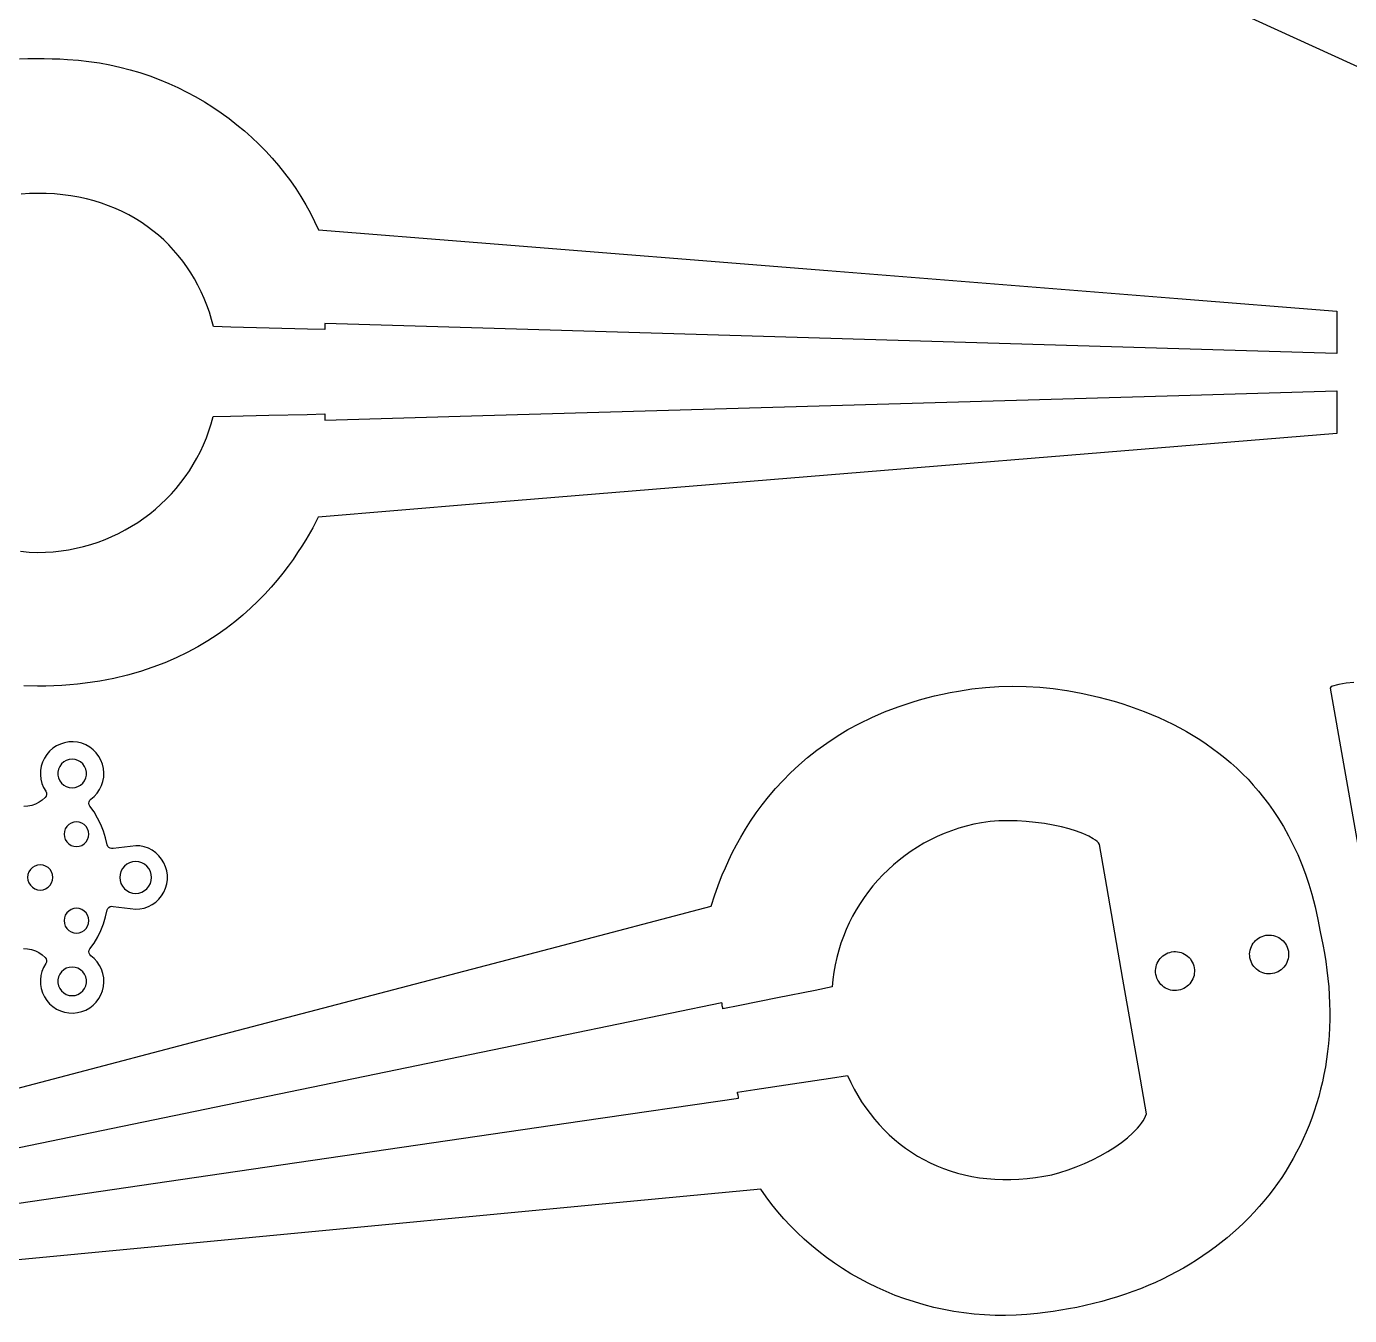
# Model space of a CAD drawing. Extents: x 0 to 1250, y 0 to 2500.
# Drawn here: x 984.1 to 1067.4, y 649 to 730.2 of the extents above; entities that cross this region are included whole.
import ezdxf

# ---------------------------------------------------------------- set-up
doc = ezdxf.new("R2010")
doc.units = 0
doc.layers.get('0').update_dxf_attribs({"linetype": 'CONTINUOUS', "lineweight": 25})

msp = doc.modelspace()

# ---------------------------------------------------------------- linework, layer by layer
for points in [[(1073.47, 725.095), (1053.37, 734.281)], [(983.701, 728.118), (984.239, 728.136), (984.781, 728.142), (985.271, 728.139), (985.761, 728.129), (986.251, 728.113), (986.74, 728.088), (987.415, 728.037), (988.083, 727.962), (988.743, 727.864), (989.394, 727.743), (990.037, 727.6), (990.67, 727.436), (991.294, 727.25), (991.908, 727.044), (992.511, 726.818), (993.104, 726.573), (993.685, 726.309), (994.254, 726.026), (994.811, 725.726), (995.356, 725.408), (995.888, 725.074), (996.406, 724.723), (996.911, 724.357), (997.401, 723.976), (997.876, 723.58), (998.337, 723.17), (998.782, 722.746), (999.211, 722.31), (999.624, 721.861), (1000.02, 721.4), (1000.4, 720.928), (1000.76, 720.446), (1001.1, 719.953), (1001.43, 719.45), (1001.73, 718.938), (1002.02, 718.418), (1002.29, 717.889), (1002.53, 717.353), (1012.55, 716.555), (1034.59, 714.801), (1056.62, 713.046), (1066.64, 712.248), (1066.64, 711.832), (1066.64, 710.915), (1066.63, 709.998), (1066.63, 709.582), (1056.68, 709.877), (1034.78, 710.527), (1012.88, 711.177), (1002.92, 711.473), (1002.92, 711.413), (1002.92, 711.282), (1002.92, 711.151), (1002.93, 711.091), (1001.83, 711.119), (999.425, 711.179), (997.019, 711.24), (995.925, 711.268), (995.802, 711.725), (995.662, 712.173), (995.506, 712.612), (995.334, 713.041), (995.147, 713.46), (994.944, 713.869), (994.727, 714.267), (994.494, 714.654), (994.246, 715.03), (993.984, 715.394), (993.707, 715.745), (993.415, 716.084), (993.11, 716.41), (992.79, 716.723), (992.457, 717.022), (992.11, 717.307), (991.749, 717.577), (991.375, 717.833), (990.989, 718.073), (990.589, 718.299), (990.176, 718.508), (989.751, 718.701), (989.313, 718.877), (988.864, 719.036), (988.402, 719.178), (987.928, 719.303), (987.443, 719.409), (986.946, 719.496), (986.438, 719.565), (985.918, 719.615), (985.388, 719.645), (984.847, 719.655), (984.341, 719.64), (983.817, 719.596)], [(983.764, 697.141), (984.315, 697.085), (984.847, 697.062), (985.345, 697.072), (985.838, 697.104), (986.325, 697.156), (986.805, 697.227), (987.279, 697.319), (987.745, 697.43), (988.204, 697.559), (988.654, 697.707), (989.096, 697.872), (989.529, 698.055), (989.952, 698.255), (990.366, 698.471), (990.77, 698.704), (991.162, 698.952), (991.544, 699.216), (991.914, 699.494), (992.272, 699.786), (992.617, 700.093), (992.95, 700.413), (993.269, 700.746), (993.575, 701.092), (993.866, 701.45), (994.143, 701.82), (994.405, 702.201), (994.651, 702.593), (994.881, 702.995), (995.095, 703.408), (995.293, 703.83), (995.473, 704.261), (995.635, 704.701), (995.78, 705.149), (995.906, 705.606), (997.001, 705.632), (999.412, 705.691), (1001.82, 705.749), (1002.92, 705.775), (1002.92, 705.713), (1002.92, 705.577), (1002.92, 705.44), (1002.92, 705.378), (1012.87, 705.666), (1034.78, 706.3), (1056.68, 706.935), (1066.64, 707.223), (1066.64, 706.805), (1066.64, 705.885), (1066.64, 704.965), (1066.64, 704.547), (1056.62, 703.725), (1034.58, 701.917), (1012.54, 700.108), (1002.52, 699.286), (1002.17, 698.608), (1001.74, 697.856), (1001.49, 697.457), (1001.22, 697.046), (1000.94, 696.624), (1000.62, 696.194), (1000.29, 695.757), (999.934, 695.316), (999.553, 694.873), (999.147, 694.43), (998.716, 693.989), (998.258, 693.551), (997.774, 693.119), (997.262, 692.695), (996.722, 692.281), (996.154, 691.879), (995.557, 691.491), (994.929, 691.119), (994.272, 690.765), (993.583, 690.431), (992.862, 690.12), (992.11, 689.832), (991.324, 689.571), (990.504, 689.338), (989.65, 689.135), (988.762, 688.964), (988.304, 688.892), (987.838, 688.828), (987.362, 688.774), (986.878, 688.729), (986.384, 688.693), (985.88, 688.667), (985.368, 688.652), (984.846, 688.646), (983.993, 688.664)], [(1067.7, 688.865), (1067.22, 688.823), (1066.75, 688.745), (1066.28, 688.632), (1066.21, 688.518), (1070.34, 665.06)], [(974.747, 661.025), (996.139, 666.633), (1017.53, 672.241), (1027.25, 674.791), (1027.48, 675.52), (1027.78, 676.335), (1027.95, 676.771), (1028.14, 677.222), (1028.35, 677.688), (1028.58, 678.165), (1028.84, 678.653), (1029.11, 679.149), (1029.41, 679.651), (1029.73, 680.158), (1030.08, 680.668), (1030.45, 681.179), (1030.86, 681.688), (1031.29, 682.194), (1031.75, 682.696), (1032.24, 683.19), (1032.76, 683.676), (1033.31, 684.152), (1033.9, 684.614), (1034.52, 685.063), (1035.17, 685.495), (1035.86, 685.909), (1036.59, 686.303), (1037.36, 686.674), (1038.16, 687.022), (1039.01, 687.345), (1039.45, 687.495), (1039.9, 687.639), (1040.36, 687.775), (1040.82, 687.904), (1041.3, 688.025), (1041.8, 688.138), (1042.3, 688.242), (1042.81, 688.338), (1043.65, 688.468), (1044.51, 688.563), (1045.36, 688.623), (1046.22, 688.646), (1047.08, 688.633), (1047.93, 688.583), (1048.78, 688.496), (1049.63, 688.371), (1049.63, 688.371), (1049.64, 688.369), (1049.65, 688.368), (1049.65, 688.368), (1050.65, 688.177), (1051.64, 687.952), (1052.13, 687.825), (1052.61, 687.69), (1053.09, 687.545), (1053.57, 687.39), (1054.04, 687.225), (1054.5, 687.051), (1054.96, 686.867), (1055.42, 686.672), (1055.86, 686.467), (1056.31, 686.251), (1056.74, 686.025), (1057.17, 685.788), (1057.59, 685.539), (1058.01, 685.28), (1058.41, 685.009), (1058.81, 684.727), (1059.21, 684.432), (1059.59, 684.126), (1059.96, 683.809), (1060.33, 683.478), (1060.69, 683.136), (1061.04, 682.781), (1061.37, 682.413), (1061.7, 682.033), (1062.02, 681.639), (1062.33, 681.233), (1062.63, 680.813), (1062.92, 680.379), (1063.27, 679.812), (1063.59, 679.233), (1063.89, 678.643), (1064.17, 678.042), (1064.42, 677.431), (1064.66, 676.811), (1064.87, 676.183), (1065.06, 675.546), (1065.27, 674.753), (1065.44, 673.97), (1065.59, 673.186), (1065.75, 672.388), (1065.85, 671.848), (1065.93, 671.311), (1066.01, 670.778), (1066.07, 670.249), (1066.12, 669.723), (1066.15, 669.201), (1066.17, 668.683), (1066.18, 668.169), (1066.18, 667.659), (1066.17, 667.154), (1066.14, 666.652), (1066.1, 666.156), (1066.05, 665.663), (1065.98, 665.176), (1065.91, 664.693), (1065.82, 664.216), (1065.72, 663.743), (1065.61, 663.276), (1065.49, 662.814), (1065.35, 662.358), (1065.21, 661.907), (1065.05, 661.461), (1064.88, 661.022), (1064.7, 660.588), (1064.52, 660.161), (1064.32, 659.739), (1064.1, 659.324), (1063.88, 658.916), (1063.65, 658.513), (1063.41, 658.118), (1063.16, 657.729), (1062.89, 657.347), (1062.62, 656.972), (1062.34, 656.604), (1062.04, 656.243), (1061.74, 655.89), (1061.43, 655.544), (1061.11, 655.206), (1060.78, 654.875), (1060.44, 654.552), (1060.09, 654.238), (1059.73, 653.931), (1059.36, 653.632), (1058.98, 653.342), (1058.6, 653.06), (1058.2, 652.786), (1057.8, 652.521), (1057.39, 652.265), (1056.97, 652.018), (1056.54, 651.78), (1056.1, 651.55), (1055.66, 651.331), (1055.21, 651.12), (1054.75, 650.919), (1054.28, 650.727), (1053.8, 650.545), (1053.32, 650.373), (1052.83, 650.211), (1052.33, 650.059), (1051.83, 649.917), (1051.31, 649.786), (1050.79, 649.664), (1050.27, 649.554), (1049.73, 649.454), (1049.25, 649.372), (1048.77, 649.296), (1048.28, 649.227), (1047.79, 649.166), (1047.12, 649.099), (1046.45, 649.057), (1045.78, 649.039), (1045.12, 649.045), (1044.46, 649.074), (1043.81, 649.126), (1043.16, 649.2), (1042.52, 649.297), (1041.89, 649.414), (1041.26, 649.553), (1040.65, 649.713), (1040.04, 649.892), (1039.44, 650.091), (1038.84, 650.309), (1038.26, 650.546), (1037.69, 650.802), (1037.13, 651.075), (1036.58, 651.365), (1036.04, 651.672), (1035.52, 651.996), (1035.01, 652.336), (1034.51, 652.691), (1034.03, 653.061), (1033.56, 653.446), (1033.1, 653.845), (1032.66, 654.258), (1032.24, 654.684), (1031.83, 655.123), (1031.44, 655.574), (1031.07, 656.036), (1030.71, 656.511), (1030.38, 656.996), (1020.38, 656.042), (998.369, 653.944), (976.363, 651.845)], [(983.969, 672.142), (984.22, 672.124), (984.468, 672.078), (984.708, 671.995), (984.935, 671.88), (985.144, 671.736), (985.331, 671.565), (985.39, 671.481), (985.416, 671.382), (985.408, 671.28), (985.366, 671.187), (985.229, 670.949), (985.125, 670.695), (985.057, 670.428), (985.026, 670.155), (985.033, 669.88), (985.077, 669.609), (985.159, 669.347), (985.275, 669.098), (985.424, 668.867), (985.604, 668.659), (985.811, 668.478), (986.04, 668.327), (986.288, 668.208), (986.55, 668.125), (986.82, 668.078), (987.095, 668.069), (987.368, 668.098), (987.635, 668.163), (987.89, 668.265), (988.129, 668.401), (988.347, 668.568), (988.54, 668.764), (988.705, 668.984), (988.838, 669.225), (988.936, 669.481), (988.998, 669.749), (989.024, 670.022), (989.011, 670.297), (988.961, 670.567), (988.874, 670.828), (988.752, 671.074), (988.598, 671.302), (988.414, 671.506), (988.204, 671.683), (988.136, 671.752), (988.093, 671.839), (988.081, 671.934), (988.1, 672.029), (988.147, 672.113), (988.406, 672.481), (988.636, 672.869), (988.835, 673.272), (989.001, 673.691), (989.135, 674.12), (989.234, 674.56), (989.27, 674.649), (989.332, 674.722), (989.414, 674.772), (989.509, 674.793), (989.604, 674.784), (991.024, 674.606), (991.296, 674.625), (991.564, 674.68), (991.821, 674.772), (992.063, 674.897), (992.286, 675.055), (992.486, 675.241), (992.658, 675.453), (992.8, 675.686), (992.909, 675.936), (992.982, 676.199), (993.019, 676.47), (993.019, 676.743), (992.982, 677.013), (992.909, 677.276), (992.8, 677.526), (992.658, 677.76), (992.486, 677.971), (992.286, 678.158), (992.063, 678.315), (991.821, 678.441), (991.564, 678.532), (991.296, 678.588), (991.024, 678.606), (989.604, 678.428), (989.509, 678.419), (989.414, 678.44), (989.332, 678.49), (989.27, 678.563), (989.234, 678.653), (989.131, 679.091), (988.995, 679.519), (988.828, 679.937), (988.63, 680.341), (988.403, 680.729), (988.147, 681.099), (988.1, 681.183), (988.081, 681.278), (988.093, 681.374), (988.136, 681.461), (988.204, 681.53), (988.414, 681.707), (988.598, 681.911), (988.752, 682.138), (988.874, 682.385), (988.961, 682.645), (989.011, 682.915), (989.024, 683.19), (988.998, 683.464), (988.936, 683.731), (988.838, 683.988), (988.705, 684.228), (988.54, 684.449), (988.347, 684.644), (988.129, 684.811), (987.89, 684.947), (987.635, 685.049), (987.368, 685.115), (987.095, 685.143), (986.82, 685.134), (986.55, 685.087), (986.288, 685.004), (986.04, 684.886), (985.811, 684.734), (985.604, 684.553), (985.424, 684.345), (985.275, 684.115), (985.159, 683.866), (985.077, 683.603), (985.033, 683.332), (985.026, 683.057), (985.057, 682.784), (985.125, 682.518), (985.229, 682.263), (985.366, 682.026), (985.408, 681.932), (985.416, 681.83), (985.39, 681.731), (985.331, 681.647), (985.147, 681.479), (984.943, 681.336), (984.721, 681.223), (984.486, 681.139), (984.242, 681.089), (983.993, 681.071)], [(975.755, 654.956), (997.436, 658.118), (1019.12, 661.281), (1028.97, 662.719), (1028.96, 662.778), (1028.94, 662.907), (1028.91, 663.036), (1028.9, 663.095), (1029.99, 663.257), (1032.37, 663.615), (1034.75, 663.973), (1035.83, 664.136), (1036.03, 663.708), (1036.25, 663.291), (1036.47, 662.885), (1036.72, 662.492), (1036.98, 662.112), (1037.25, 661.745), (1037.53, 661.39), (1037.83, 661.05), (1038.14, 660.723), (1038.46, 660.41), (1038.79, 660.112), (1039.14, 659.829), (1039.49, 659.561), (1039.86, 659.309), (1040.24, 659.072), (1040.63, 658.852), (1041.04, 658.648), (1041.45, 658.461), (1041.87, 658.291), (1042.3, 658.139), (1042.75, 658.004), (1043.2, 657.888), (1043.66, 657.791), (1044.13, 657.712), (1044.61, 657.652), (1045.1, 657.612), (1045.6, 657.592), (1046.1, 657.592), (1046.61, 657.612), (1047.13, 657.654), (1047.66, 657.716), (1048.19, 657.8), (1048.69, 657.903), (1049.2, 658.037), (1049.71, 658.2), (1050.23, 658.389), (1050.74, 658.602), (1051.25, 658.835), (1051.74, 659.087), (1052.21, 659.355), (1052.65, 659.635), (1053.07, 659.926), (1053.45, 660.224), (1053.79, 660.527), (1054.08, 660.833), (1054.21, 660.986), (1054.33, 661.139), (1054.43, 661.29), (1054.52, 661.441), (1054.59, 661.591), (1054.64, 661.738), (1054.18, 664.386), (1053.17, 670.212), (1052.15, 676.038), (1051.69, 678.686), (1051.62, 678.776), (1051.54, 678.864), (1051.43, 678.952), (1051.3, 679.038), (1051.01, 679.205), (1050.65, 679.366), (1050.24, 679.516), (1049.79, 679.656), (1049.3, 679.783), (1048.77, 679.895), (1048.22, 679.991), (1047.66, 680.068), (1047.08, 680.125), (1046.5, 680.161), (1045.92, 680.173), (1045.35, 680.16), (1044.8, 680.119), (1044.27, 680.05), (1043.78, 679.953), (1043.3, 679.837), (1042.83, 679.701), (1042.37, 679.547), (1041.92, 679.374), (1041.48, 679.184), (1041.05, 678.977), (1040.63, 678.754), (1040.23, 678.514), (1039.83, 678.259), (1039.45, 677.988), (1039.08, 677.703), (1038.72, 677.404), (1038.38, 677.092), (1038.05, 676.766), (1037.73, 676.428), (1037.43, 676.077), (1037.15, 675.716), (1036.87, 675.343), (1036.62, 674.959), (1036.38, 674.565), (1036.15, 674.162), (1035.94, 673.75), (1035.75, 673.329), (1035.58, 672.9), (1035.42, 672.464), (1035.28, 672.021), (1035.16, 671.571), (1035.06, 671.115), (1034.97, 670.653), (1034.91, 670.187), (1034.86, 669.715), (1033.79, 669.499), (1031.43, 669.023), (1029.06, 668.547), (1027.99, 668.331), (1027.98, 668.392), (1027.95, 668.527), (1027.93, 668.661), (1027.92, 668.722), (1018.17, 666.71), (996.704, 662.281), (975.243, 657.853)]]:
    msp.add_lwpolyline(points)
for points in [[(987.024, 682.245), (987.211, 682.264), (987.39, 682.322), (987.553, 682.417), (987.693, 682.542), (987.803, 682.695), (987.88, 682.866), (987.919, 683.051), (987.919, 683.239), (987.88, 683.423), (987.803, 683.595), (987.693, 683.747), (987.553, 683.873), (987.39, 683.967), (987.211, 684.025), (987.024, 684.045), (986.837, 684.025), (986.658, 683.967), (986.495, 683.873), (986.355, 683.747), (986.245, 683.595), (986.168, 683.423), (986.129, 683.239), (986.129, 683.051), (986.168, 682.866), (986.245, 682.695), (986.355, 682.542), (986.495, 682.417), (986.658, 682.322), (986.837, 682.264)], [(987.295, 678.548), (987.468, 678.567), (987.633, 678.625), (987.78, 678.718), (987.903, 678.841), (987.996, 678.988), (988.054, 679.153), (988.073, 679.326), (988.054, 679.499), (987.996, 679.663), (987.903, 679.811), (987.78, 679.934), (987.633, 680.027), (987.468, 680.084), (987.295, 680.104), (987.122, 680.084), (986.958, 680.027), (986.81, 679.934), (986.687, 679.811), (986.594, 679.663), (986.537, 679.499), (986.517, 679.326), (986.537, 679.153), (986.594, 678.988), (986.687, 678.841), (986.81, 678.718), (986.958, 678.625), (987.122, 678.567)], [(985.014, 675.813), (985.191, 675.833), (985.358, 675.892), (985.509, 675.986), (985.634, 676.112), (985.729, 676.262), (985.787, 676.43), (985.807, 676.606), (985.787, 676.783), (985.729, 676.95), (985.634, 677.101), (985.509, 677.226), (985.358, 677.321), (985.191, 677.379), (985.014, 677.399), (984.838, 677.379), (984.67, 677.321), (984.52, 677.226), (984.394, 677.101), (984.3, 676.95), (984.241, 676.783), (984.221, 676.606), (984.241, 676.43), (984.3, 676.262), (984.394, 676.112), (984.52, 675.986), (984.67, 675.892), (984.838, 675.833)], [(991.024, 675.606), (991.219, 675.625), (991.407, 675.682), (991.58, 675.775), (991.731, 675.899), (991.856, 676.051), (991.948, 676.224), (992.005, 676.411), (992.024, 676.606), (992.005, 676.801), (991.948, 676.989), (991.856, 677.162), (991.731, 677.313), (991.58, 677.438), (991.407, 677.53), (991.219, 677.587), (991.024, 677.606), (990.829, 677.587), (990.641, 677.53), (990.468, 677.438), (990.317, 677.313), (990.192, 677.162), (990.1, 676.989), (990.043, 676.801), (990.024, 676.606), (990.043, 676.411), (990.1, 676.224), (990.192, 676.051), (990.317, 675.899), (990.468, 675.775), (990.641, 675.682), (990.829, 675.625)], [(987.295, 673.109), (987.468, 673.128), (987.633, 673.186), (987.78, 673.278), (987.903, 673.402), (987.996, 673.549), (988.054, 673.713), (988.073, 673.887), (988.054, 674.06), (987.996, 674.224), (987.903, 674.372), (987.78, 674.495), (987.633, 674.587), (987.468, 674.645), (987.295, 674.664), (987.122, 674.645), (986.958, 674.587), (986.81, 674.495), (986.687, 674.372), (986.594, 674.224), (986.537, 674.06), (986.517, 673.887), (986.537, 673.713), (986.594, 673.549), (986.687, 673.402), (986.81, 673.278), (986.958, 673.186), (987.122, 673.128)], [(1063.58, 671.972), (1063.59, 671.848), (1063.59, 671.725), (1063.58, 671.604), (1063.56, 671.486), (1063.53, 671.372), (1063.49, 671.261), (1063.44, 671.156), (1063.37, 671.057), (1063.3, 670.964), (1063.22, 670.878), (1063.13, 670.8), (1063.03, 670.731), (1062.93, 670.671), (1062.82, 670.621), (1062.7, 670.581), (1062.58, 670.553), (1062.46, 670.538), (1062.33, 670.535), (1062.21, 670.544), (1062.1, 670.565), (1061.98, 670.597), (1061.87, 670.64), (1061.77, 670.693), (1061.67, 670.756), (1061.57, 670.828), (1061.49, 670.909), (1061.41, 670.997), (1061.34, 671.094), (1061.28, 671.198), (1061.23, 671.308), (1061.19, 671.425), (1061.16, 671.547), (1061.15, 671.671), (1061.14, 671.794), (1061.15, 671.915), (1061.17, 672.033), (1061.21, 672.148), (1061.25, 672.258), (1061.3, 672.363), (1061.37, 672.462), (1061.44, 672.555), (1061.52, 672.641), (1061.61, 672.719), (1061.7, 672.788), (1061.81, 672.848), (1061.92, 672.899), (1062.03, 672.938), (1062.16, 672.966), (1062.28, 672.981), (1062.4, 672.984), (1062.52, 672.975), (1062.64, 672.954), (1062.76, 672.922), (1062.87, 672.879), (1062.97, 672.826), (1063.07, 672.763), (1063.16, 672.691), (1063.25, 672.61), (1063.33, 672.522), (1063.4, 672.425), (1063.46, 672.321), (1063.51, 672.211), (1063.55, 672.095)], [(1057.65, 670.928), (1057.67, 670.803), (1057.67, 670.68), (1057.66, 670.559), (1057.64, 670.442), (1057.61, 670.327), (1057.57, 670.217), (1057.51, 670.112), (1057.45, 670.012), (1057.38, 669.919), (1057.3, 669.834), (1057.21, 669.756), (1057.11, 669.686), (1057.01, 669.626), (1056.9, 669.576), (1056.78, 669.537), (1056.66, 669.509), (1056.53, 669.493), (1056.41, 669.49), (1056.29, 669.5), (1056.17, 669.521), (1056.06, 669.553), (1055.95, 669.596), (1055.84, 669.649), (1055.74, 669.712), (1055.65, 669.784), (1055.56, 669.864), (1055.49, 669.953), (1055.42, 670.05), (1055.36, 670.153), (1055.31, 670.264), (1055.27, 670.38), (1055.24, 670.502), (1055.22, 670.627), (1055.22, 670.75), (1055.23, 670.871), (1055.25, 670.989), (1055.28, 671.103), (1055.33, 671.213), (1055.38, 671.318), (1055.44, 671.418), (1055.51, 671.511), (1055.59, 671.596), (1055.68, 671.674), (1055.78, 671.744), (1055.88, 671.804), (1055.99, 671.854), (1056.11, 671.894), (1056.23, 671.921), (1056.36, 671.937), (1056.48, 671.94), (1056.6, 671.93), (1056.72, 671.909), (1056.83, 671.877), (1056.94, 671.834), (1057.05, 671.781), (1057.15, 671.719), (1057.24, 671.647), (1057.33, 671.566), (1057.41, 671.477), (1057.47, 671.381), (1057.53, 671.277), (1057.58, 671.167), (1057.62, 671.05)], [(987.024, 669.168), (987.211, 669.187), (987.39, 669.246), (987.553, 669.34), (987.693, 669.466), (987.803, 669.618), (987.88, 669.79), (987.919, 669.974), (987.919, 670.162), (987.88, 670.346), (987.803, 670.518), (987.693, 670.67), (987.553, 670.796), (987.39, 670.89), (987.211, 670.948), (987.024, 670.968), (986.837, 670.948), (986.658, 670.89), (986.495, 670.796), (986.355, 670.67), (986.245, 670.518), (986.168, 670.346), (986.129, 670.162), (986.129, 669.974), (986.168, 669.79), (986.245, 669.618), (986.355, 669.466), (986.495, 669.34), (986.658, 669.246), (986.837, 669.187)]]:
    msp.add_lwpolyline(points, close=True)

doc.saveas('drawing.dxf')
